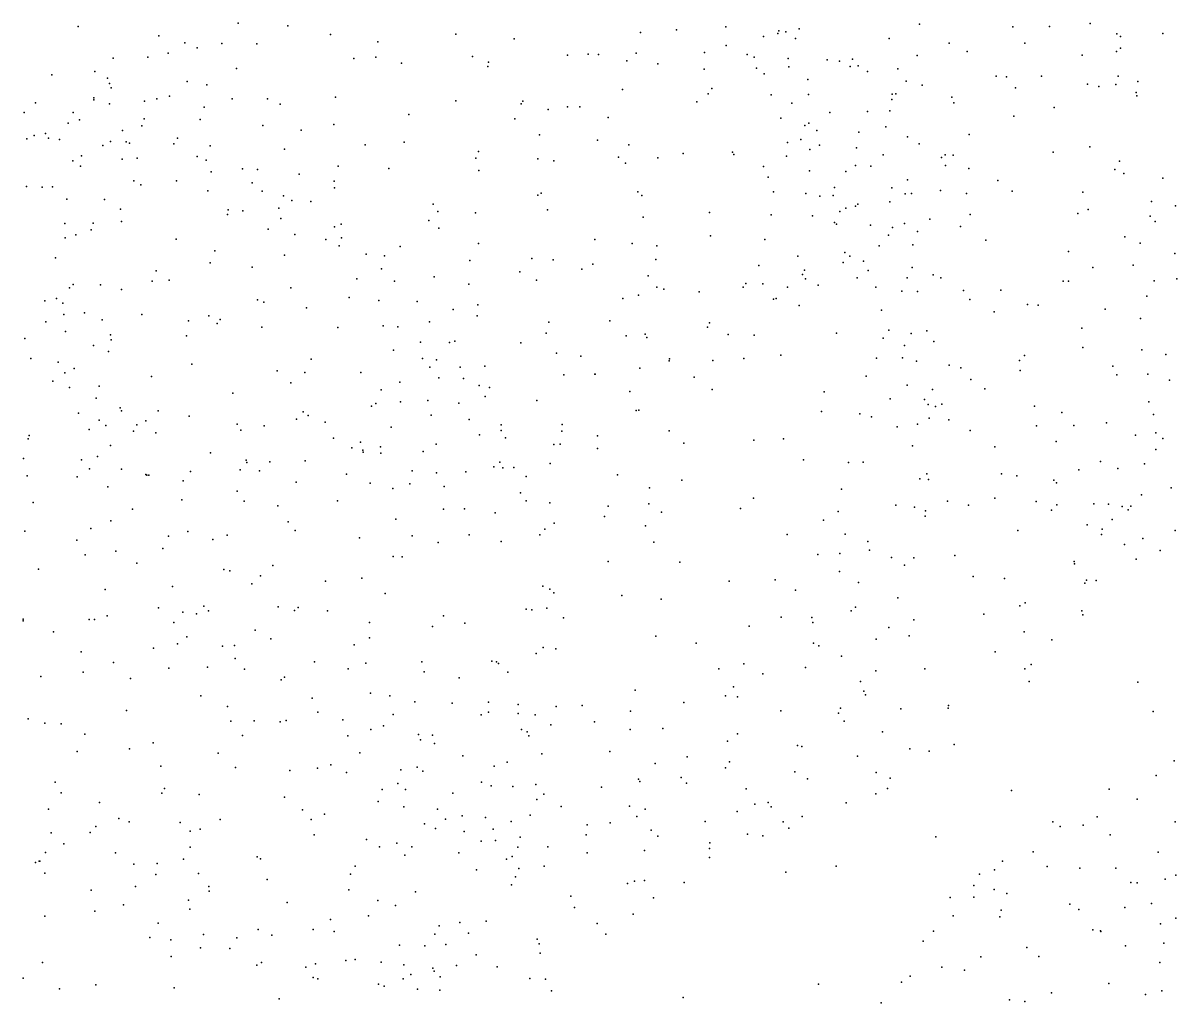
# Model space of a CAD drawing. Header units: metres. Extents: x -23.9 to 23.9, y -28.5 to 28.5.
# Drawn here: x -6.058 to -4.643, y -2.392 to -1.19 of the extents above; entities that cross this region are included whole.
import ezdxf

# ---------------------------------------------------------------- set-up
doc = ezdxf.new("R2010")
doc.units = ezdxf.units.M

msp = doc.modelspace()

# ---------------------------------------------------------------- linework, layer by layer
for p in [(-5.9908, -1.1946, -6.8917), (-5.7944, -1.1904, 6.9948), (-5.7336, -1.1937, -4.8563), (-5.301, -1.2021, -7.6071), (-5.2567, -1.1986, -6.8838), (-5.1962, -1.1949, -6.9985), (-5.1311, -1.1999, -23.1137), (-5.1225, -1.201, -6.7386), (-5.1062, -1.1975, -1.7322), (-4.9587, -1.1919, -4.116), (-4.8441, -1.1952, -1.2121), (-4.7994, -1.1946, 20.4332), (-4.7494, -1.191, -1.1467), (-5.892, -1.2059, -6.7961), (-5.8599, -1.2147, -5.8464), (-5.8145, -1.2156, 18.6891), (-5.7718, -1.2158, -7.7311), (-5.6814, -1.2042, -7.7328), (-5.623, -1.2134, -4.8646), (-5.5274, -1.204, -5.5873), (-5.456, -1.2098, -3.5326), (-5.1499, -1.2068, -7.3983), (-5.1326, -1.2033, -7.1743), (-5.1108, -1.2092, -5.5906), (-4.9961, -1.2092, -1.3799), (-4.9225, -1.2149, -5.6967), (-4.8296, -1.2152, -6.5304), (-4.7167, -1.2036, -6.1158), (-4.7123, -1.207, -2.3772), (-4.6603, -1.2032, -1.1062), (-5.8803, -1.2271, -6.4603), (-5.8447, -1.2207, -7.7065), (-5.5071, -1.2312, 8.3511), (-5.3904, -1.2299, -7.7003), (-5.3652, -1.2287, -3.5698), (-5.3525, -1.2289, -24.1897), (-5.3064, -1.2274, -4.7742), (-5.2225, -1.2266, -3.6568), (-5.1959, -1.218, -6.8222), (-5.1701, -1.229, -4.676), (-4.9617, -1.2302, -4.219), (-4.9002, -1.2254, -1.2578), (-4.7591, -1.2297, 11.5492), (-4.7169, -1.2254, -6.0237), (-4.712, -1.2211, -6.2526), (-5.9477, -1.2334, -7.6605), (-5.9055, -1.2323, -5.9267), (-5.6526, -1.2339, -3.5146), (-5.6257, -1.2322, -5.612), (-5.594, -1.2395, -7.7631), (-5.4884, -1.2437, -4.8395), (-5.4875, -1.2382, -7.7466), (-5.3177, -1.2366, -5.5344), (-5.2797, -1.2404, 18.8918), (-5.1617, -1.2321, -7.4728), (-5.1588, -1.2456, -5.5543), (-5.1199, -1.2337, 14.9161), (-5.1189, -1.244, -7.0662), (-5.0718, -1.2356, -1.9588), (-5.057, -1.2373, -1.5008), (-5.0439, -1.2436, -4.5019), (-5.0409, -1.2345, 19.3218), (-5.0341, -1.243, -5.606), (-6.023, -1.254, -4.7182), (-5.9704, -1.2497, -6.8077), (-5.9549, -1.258, -6.0583), (-5.7965, -1.246, -6.661), (-5.2229, -1.2468, 12.3957), (-5.1494, -1.2527, -6.9813), (-5.0956, -1.2594, -7.3328), (-5.0225, -1.2498, -3.9217), (-4.9854, -1.2467, -4.0227), (-4.8647, -1.2553, -6.6033), (-4.8519, -1.2565, -2.2813), (-4.809, -1.2553, 7.7679), (-4.715, -1.2555, -6.3386), (-5.9523, -1.2645, -6.3129), (-5.9504, -1.2697, -4.7626), (-5.8569, -1.262, -4.8062), (-5.8329, -1.2662, -5.7773), (-5.3229, -1.2719, -7.7), (-5.2134, -1.2706, -7.5937), (-4.9752, -1.2616, -4.1322), (-4.9553, -1.2667, -1.3297), (-4.8408, -1.27, -1.2142), (-4.7525, -1.2653, -5.8889), (-4.7389, -1.268, -1.1429), (-4.7177, -1.2656, -18.9173), (-4.6908, -1.2621, -6.1978), (-5.9717, -1.2821, -6.1275), (-5.9715, -1.2847, -6.2123), (-5.9093, -1.286, -7.7259), (-5.8944, -1.2831, -5.8537), (-5.8789, -1.2801, -6.7059), (-5.8018, -1.2834, -3.4785), (-5.7584, -1.2832, -7.7809), (-5.675, -1.2813, -5.6244), (-5.5274, -1.2858, -3.5411), (-5.4454, -1.2863, 13.2353), (-5.2319, -1.2868, -4.6973), (-5.2178, -1.2773, -5.5319), (-5.1407, -1.2785, -4.6179), (-5.0948, -1.2781, -1.6705), (-4.9925, -1.2841, -4.3207), (-4.9924, -1.2776, -6.7126), (-4.9877, -1.2771, -2.1228), (-4.9189, -1.2813, -6.661), (-4.693, -1.2755, -6.0738), (-4.6921, -1.2797, -2.3783), (-6.0569, -1.3001, -3.1544), (-6.0433, -1.2883, -3.2735), (-5.9971, -1.3001, -3.2143), (-5.9522, -1.2894, 19.2483), (-5.8361, -1.2934, -7.7631), (-5.7432, -1.2898, -3.5437), (-5.4474, -1.2893, -5.5287), (-5.4142, -1.2962, -7.7591), (-5.3905, -1.2931, -4.788), (-5.3753, -1.2931, -5.5188), (-5.1153, -1.2886, -3.7951), (-5.0685, -1.3002, -7.1196), (-5.0226, -1.2987, -1.433), (-4.995, -1.2981, -4.0735), (-4.9167, -1.2883, -5.6677), (-4.7933, -1.2938, -5.8023), (-6.0031, -1.3133, -3.1114), (-5.989, -1.3091, -3.4033), (-5.9097, -1.3079, -6.4693), (-5.8411, -1.3086, -6.6458), (-5.7641, -1.3161, 8.61), (-5.6773, -1.3149, -7.8148), (-5.5851, -1.3027, -7.8059), (-5.455, -1.3077, 12.8564), (-5.3408, -1.306, -3.6102), (-5.1289, -1.3069, -7.5233), (-5.0994, -1.3159, -1.7493), (-5.0945, -1.3131, -6.7973), (-4.8428, -1.3046, -5.7277), (-6.0448, -1.3282, -3.0552), (-6.0307, -1.3257, -6.7921), (-5.9365, -1.3223, -3.472), (-5.9126, -1.3166, -3.3424), (-5.7173, -1.3217, -4.8188), (-5.4248, -1.3276, 24.4368), (-5.0847, -1.3221, -1.8743), (-5.0333, -1.3243, -3.9694), (-4.9998, -1.3178, -17.9951), (-4.9734, -1.3299, -1.3689), (-4.8976, -1.3271, -1.2702), (-6.0539, -1.3322, -7.6531), (-6.0272, -1.3315, 10.0309), (-6.0139, -1.3333, -3.5058), (-5.9607, -1.3407, -5.9618), (-5.9512, -1.3357, 21.3327), (-5.9318, -1.336, -4.747), (-5.9279, -1.3377, -3.0733), (-5.8734, -1.3384, -5.7914), (-5.8691, -1.3317, -3.2051), (-5.8288, -1.341, -3.2984), (-5.6389, -1.3398, -4.8216), (-5.5909, -1.3363, -3.5483), (-5.3538, -1.3341, -7.7606), (-5.3153, -1.3398, -21.62), (-5.1208, -1.3367, -5.5354), (-5.1041, -1.333, -6.8728), (-5.0813, -1.34, -1.614), (-5.036, -1.3434, -2.0242), (-4.9591, -1.3386, -22.4531), (-4.7499, -1.342, -1.1612), (-5.9867, -1.3532, -6.0408), (-5.9367, -1.3572, -3.5588), (-5.9184, -1.3561, -7.7733), (-5.8447, -1.3542, -3.1103), (-5.8338, -1.3585, -7.8096), (-5.7376, -1.3452, -5.6421), (-5.5029, -1.3561, -7.8312), (-5.4995, -1.3478, 19.4335), (-5.427, -1.3568, -4.7769), (-5.3281, -1.3549, 14.3626), (-5.2797, -1.3558, -3.6709), (-5.2487, -1.3505, -7.7032), (-5.1882, -1.3489, -5.5099), (-5.1865, -1.3514, -7.6477), (-5.1219, -1.3536, -4.5469), (-5.0934, -1.3454, -6.9549), (-5.0034, -1.352, -4.21), (-4.9317, -1.3552, 13.2056), (-4.9273, -1.3518, -6.6974), (-4.9173, -1.3523, -2.2076), (-4.7948, -1.3485, -2.3078), (-5.9975, -1.3593, -6.2144), (-5.9878, -1.3659, -6.7265), (-5.8277, -1.3729, -3.5424), (-5.7892, -1.369, -3.4403), (-5.7707, -1.3698, -3.2051), (-5.6719, -1.3657, -5.5878), (-5.6096, -1.3687, -7.8528), (-5.4994, -1.3711, -4.7951), (-5.4074, -1.3593, -3.6048), (-5.3193, -1.3622, -4.7281), (-5.1501, -1.3664, -3.7945), (-5.0937, -1.3717, -3.8755), (-5.0492, -1.3726, -6.8299), (-5.0372, -1.365, -7.0589), (-5.0186, -1.3658, -6.767), (-4.9266, -1.3651, -5.6282), (-4.898, -1.3686, 10.4113), (-4.719, -1.3699, -5.8661), (-4.7135, -1.3597, -2.361), (-5.9225, -1.3838, -5.8402), (-5.8702, -1.384, 13.0791), (-5.7774, -1.3862, -4.783), (-5.7199, -1.3756, -7.8477), (-5.6766, -1.3842, -3.5412), (-5.1442, -1.3792, 23.2856), (-4.9733, -1.3827, 20.7625), (-4.8628, -1.3833, -5.6715), (-4.708, -1.3749, -6.4352), (-4.6602, -1.3806, -6.272), (-6.054, -1.3906, -2.9178), (-6.035, -1.3917, -7.7133), (-6.0223, -1.3912, -4.6531), (-5.9139, -1.3888, -2.9581), (-5.8318, -1.3963, -5.7081), (-5.7651, -1.3966, -3.0943), (-5.6764, -1.3926, -4.7931), (-5.4268, -1.4013, -5.4942), (-5.4229, -1.399, -7.8262), (-5.3043, -1.3974, -5.486), (-5.1378, -1.3972, -7.62), (-5.0982, -1.3994, -4.4655), (-5.0631, -1.3922, -3.9801), (-4.9926, -1.3926, -1.4181), (-4.9762, -1.3996, -5.5872), (-4.9684, -1.3993, -2.114), (-4.9331, -1.3958, 24.0299), (-4.901, -1.3995, -1.2931), (-4.845, -1.3964, -1.2426), (-4.7584, -1.3978, -6.5288), (-6.0048, -1.4065, -6.1113), (-5.9587, -1.4067, -6.416), (-5.739, -1.4022, -3.4793), (-5.7285, -1.4079, -3.401), (-5.7055, -1.4094, -3.2446), (-5.5554, -1.4123, -3.5832), (-5.2992, -1.4017, 8.7024), (-5.081, -1.4026, -1.7409), (-5.0647, -1.402, -1.9026), (-5.0374, -1.4148, -4.1681), (-5.0345, -1.4126, -7.4474), (-4.9951, -1.4096, -7.2141), (-4.6742, -1.4094, -6.3521), (-4.6445, -1.4145, -6.1677), (-5.9387, -1.4187, -6.4881), (-5.8078, -1.4252, -22.2072), (-5.8068, -1.4193, -2.9832), (-5.7889, -1.4207, 24.4864), (-5.7445, -1.4173, -5.6298), (-5.5494, -1.4216, 12.533), (-5.5032, -1.4229, 15.3584), (-5.4149, -1.4193, -3.6406), (-5.2976, -1.4283, -7.7781), (-5.2164, -1.4227, -7.7166), (-5.1407, -1.4257, -5.5098), (-5.0899, -1.4269, -4.3986), (-5.0566, -1.4216, -4.3044), (-5.0492, -1.4174, -4.0986), (-4.8965, -1.4252, -6.6914), (-4.7643, -1.4241, -2.3038), (-4.7519, -1.4192, -5.8066), (-4.6757, -1.4271, -2.3519), (-6.0073, -1.4361, -2.8622), (-5.9748, -1.4438, -6.6825), (-5.9725, -1.4356, -7.7774), (-5.9378, -1.4337, -2.8802), (-5.7578, -1.4431, -7.8673), (-5.7423, -1.4302, 7.3691), (-5.6765, -1.4401, -7.8759), (-5.6681, -1.437, -3.312), (-5.5606, -1.4324, -5.525), (-5.5485, -1.442, -7.8719), (-5.0628, -1.4348, -5.5364), (-5.0605, -1.4369, -1.8343), (-5.0187, -1.4384, -1.9937), (-4.9917, -1.4412, -7.1478), (-4.9772, -1.4362, -6.7494), (-4.946, -1.431, -1.3738), (-4.9084, -1.4398, -2.1743), (-4.6696, -1.4337, -5.9838), (-6.0068, -1.4536, -4.6098), (-5.9936, -1.4499, -6.3317), (-5.8705, -1.4553, -4.6979), (-5.725, -1.4498, -3.0328), (-5.6869, -1.4558, -4.7475), (-5.6678, -1.4537, -3.5637), (-5.3571, -1.4559, -7.8225), (-5.2152, -1.4513, -4.5692), (-5.1485, -1.4557, -4.4864), (-4.9967, -1.4503, -1.4658), (-4.9611, -1.446, 9.8517), (-4.8773, -1.4568, -5.6479), (-4.7066, -1.4525, -5.873), (-5.823, -1.4698, -5.6885), (-5.6707, -1.4636, -3.4762), (-5.5958, -1.4642, -4.7443), (-5.4999, -1.4605, -3.6339), (-5.3112, -1.4605, 4.9873), (-5.2809, -1.4637, -4.6226), (-5.0505, -1.4716, 5.2457), (-5.0083, -1.4636, -7.0327), (-4.9669, -1.4625, -2.0791), (-4.7759, -1.4705, -6.5691), (-4.6881, -1.4603, -6.4084), (-6.0186, -1.4784, -6.1615), (-5.8287, -1.4845, -2.8733), (-5.7378, -1.4752, -2.9596), (-5.6375, -1.4736, -5.5486), (-5.6149, -1.4759, -3.2585), (-5.5102, -1.4815, -4.7196), (-5.4341, -1.4791, 7.6092), (-5.4083, -1.4808, 3.6748), (-5.3595, -1.4862, -3.7127), (-5.2823, -1.4803, 4.1154), (-5.108, -1.4763, -4.0143), (-5.0524, -1.4842, -1.7413), (-5.0441, -1.4764, -6.927), (-5.0272, -1.4822, -1.5737), (-4.6453, -1.4729, -6.0982), (-5.895, -1.4943, -2.8203), (-5.7775, -1.4898, -4.7105), (-5.6189, -1.4916, -3.4213), (-5.449, -1.4956, -7.8716), (-5.373, -1.4922, 18.4105), (-5.2917, -1.5002, -7.8033), (-5.1557, -1.4875, -3.9238), (-5.1022, -1.4989, -4.1257), (-5.0998, -1.4935, -4.256), (-5.0217, -1.4938, -7.4967), (-4.9678, -1.49, -7.2562), (-4.9418, -1.4991, -1.4084), (-4.7459, -1.4903, -1.2116), (-4.6965, -1.4874, -2.3188), (-5.9968, -1.5109, -5.9881), (-5.9634, -1.5112, -7.8147), (-5.8999, -1.5069, -7.8457), (-5.8791, -1.5056, -5.7527), (-5.649, -1.504, -3.0368), (-5.6029, -1.5068, -3.1299), (-5.5542, -1.5017, 10.1372), (-5.5117, -1.5106, -5.4988), (-5.4285, -1.5056, -4.6758), (-5.281, -1.5143, -3.8006), (-5.175, -1.5143, -7.727), (-5.1717, -1.5096, -5.4893), (-5.1507, -1.51, -4.4011), (-5.1208, -1.5141, -7.6667), (-5.0985, -1.504, 18.6543), (-5.0831, -1.5118, -5.5201), (-5.0353, -1.503, -1.8475), (-5.0121, -1.5143, -6.8483), (-4.9737, -1.5027, -7.346), (-4.9327, -1.503, 22.9633), (-4.7824, -1.5069, -5.7445), (-4.7759, -1.5068, 11.9668), (-4.6707, -1.5065, -5.9567), (-4.6429, -1.504, -6.2433), (-6.0173, -1.5283, -6.2182), (-6.0014, -1.5151, -4.5537), (-5.9378, -1.517, -6.6267), (-5.7299, -1.5152, -7.8961), (-5.6582, -1.5268, -4.7008), (-5.3225, -1.5281, -4.5976), (-5.3034, -1.5242, 15.0329), (-5.2722, -1.5168, -5.4762), (-5.2292, -1.5199, -3.8579), (-5.1344, -1.5281, -4.0575), (-4.9805, -1.519, -2.0066), (-4.9611, -1.5197, -6.7503), (-4.9046, -1.5183, -2.1323), (-4.8589, -1.5181, 8.0091), (-4.6798, -1.5251, -1.1919), (-6.0318, -1.531, -6.6891), (-6.0096, -1.5338, 19.9815), (-5.7708, -1.5298, -2.8546), (-5.763, -1.5325, 23.2775), (-5.7107, -1.5398, -2.9047), (-5.6221, -1.5305, -3.513), (-5.5751, -1.5319, -3.6313), (-5.5306, -1.5417, 21.426), (-5.5007, -1.5359, -3.6671), (-5.1379, -1.529, -4.3323), (-5.1063, -1.5367, 10.8615), (-5.0052, -1.5425, -6.9761), (-4.897, -1.5295, -6.7049), (-4.8264, -1.5357, -5.6895), (-4.8133, -1.5364, -2.2161), (-4.7308, -1.5412, 5.3355), (-6.0306, -1.5569, -7.7773), (-6.0084, -1.5479, -6.0525), (-5.983, -1.5459, -6.3779), (-5.9614, -1.5543, -5.8938), (-5.9129, -1.5477, -5.803), (-5.8554, -1.5554, -7.8711), (-5.8305, -1.5493, 23.8921), (-5.8167, -1.5538, -2.8029), (-5.5597, -1.5566, -3.3907), (-5.5015, -1.5493, -7.8978), (-5.4136, -1.557, -3.7579), (-5.3384, -1.5556, -7.8457), (-4.8673, -1.5446, -1.3442), (-4.6876, -1.5525, -2.2871), (-6.0065, -1.5686, 0.4249), (-5.8202, -1.5587, -5.6833), (-5.7657, -1.5632, -4.6486), (-5.6722, -1.5639, -5.5701), (-5.6165, -1.5618, -2.992), (-5.5987, -1.5629, -4.6635), (-5.4167, -1.5706, 12.21), (-5.2186, -1.5634, -4.415), (-5.2162, -1.5581, -3.9491), (-5.0605, -1.5705, -7.5954), (-4.9965, -1.5669, -7.4696), (-4.969, -1.5711, -7.3931), (-4.9499, -1.568, -7.2432), (-4.7594, -1.5644, -5.7831), (-6.0561, -1.5774, 21.6275), (-5.9511, -1.5726, -6.488), (-5.9504, -1.5789, -4.5202), (-5.8579, -1.574, -4.5878), (-5.5708, -1.5816, -3.0632), (-5.5351, -1.5821, -3.2015), (-5.5287, -1.5803, -4.6328), (-5.4478, -1.5824, -5.4896), (-5.3186, -1.5738, 19.6491), (-5.2951, -1.572, -3.8625), (-5.2934, -1.576, -4.503), (-5.1936, -1.5724, -4.0191), (-5.1615, -1.5732, -4.192), (-5.0032, -1.5769, -1.7351), (-4.9412, -1.5809, -1.5025), (-5.9719, -1.5859, -7.8225), (-5.9538, -1.5932, -6.5843), (-5.6041, -1.5914, -7.9143), (-5.4041, -1.5952, -4.5568), (-5.374, -1.5987, -3.8385), (-5.1289, -1.5977, -7.6954), (-4.9772, -1.5859, -7.0403), (-4.8297, -1.598, -2.1413), (-4.7582, -1.5883, -1.2828), (-4.6861, -1.591, -6.4002), (-4.6565, -1.5967, -6.3067), (-6.0488, -1.6019, -4.2868), (-6.0155, -1.6063, -2.7022), (-5.8512, -1.6086, -5.7273), (-5.7049, -1.6026, -4.6075), (-5.5683, -1.6018, -3.5956), (-5.5594, -1.6124, -3.7454), (-5.5513, -1.6032, -3.4718), (-5.5222, -1.6123, -3.6845), (-5.4918, -1.6113, 17.6059), (-5.3017, -1.6134, -4.438), (-5.2658, -1.6047, -3.9746), (-5.2653, -1.6023, -5.4855), (-5.2121, -1.6043, -4.1217), (-5.174, -1.6017, -5.4961), (-5.0113, -1.6014, -6.7749), (-4.9796, -1.6011, -5.5784), (-4.9623, -1.6049, -1.9065), (-4.9224, -1.61, -1.9928), (-4.9081, -1.6132, -5.6302), (-4.8359, -1.604, -6.6406), (-4.7216, -1.6111, -2.2285), (-6.007, -1.6193, -6.2183), (-5.9958, -1.6141, -3.9262), (-5.9007, -1.6237, -4.4928), (-5.7468, -1.6169, 3.6987), (-5.7127, -1.6187, -5.6063), (-5.6439, -1.6187, -2.8926), (-5.5483, -1.6255, -5.5222), (-5.5182, -1.6262, -3.1155), (-5.3951, -1.6218, -7.8738), (-5.3568, -1.6211, -4.4921), (-5.3567, -1.6208, -5.4836), (-5.2353, -1.6248, -4.2215), (-5.024, -1.6234, -7.5538), (-4.8959, -1.6276, -6.6897), (-4.8353, -1.6163, -1.3839), (-4.7165, -1.6219, -6.473), (-4.6787, -1.6209, -5.9611), (-6.0221, -1.6295, -4.2249), (-6.0014, -1.6374, -6.0809), (-5.965, -1.6355, -4.381), (-5.7299, -1.6317, 9.2642), (-5.6193, -1.6402, -5.5493), (-5.5964, -1.6306, -4.5749), (-5.4989, -1.6347, -3.3482), (-5.4863, -1.6373, -3.2736), (-5.2129, -1.6399, -7.7745), (-4.974, -1.6346, -7.4281), (-4.9427, -1.6397, 13.757), (-4.8786, -1.639, -1.4566), (-4.6522, -1.6283, -6.2372), (-5.9688, -1.6504, -4.0264), (-5.801, -1.6441, -4.5219), (-5.5954, -1.6548, -3.7901), (-5.5617, -1.6534, -2.966), (-5.4917, -1.6483, -3.8399), (-5.4282, -1.6532, -4.486), (-5.3139, -1.6423, -7.8443), (-5.0757, -1.6426, 14.178), (-4.9948, -1.6511, -7.4929), (-4.9525, -1.652, -1.7466), (-4.6775, -1.6549, -1.2852), (-5.9903, -1.6686, -6.3161), (-5.9392, -1.6622, -6.4837), (-5.9377, -1.6661, -5.8653), (-5.8925, -1.6658, -5.7983), (-5.7148, -1.6671, -2.7848), (-5.6309, -1.6603, -7.925), (-5.6258, -1.6571, 6.6348), (-5.5237, -1.6564, -4.5226), (-5.3061, -1.6654, -4.092), (-5.3032, -1.6651, -4.2702), (-5.079, -1.6669, -7.642), (-5.032, -1.6695, 11.2413), (-4.9482, -1.6581, -7.3185), (-4.9392, -1.6604, -7.2221), (-4.9314, -1.6578, -1.63), (-4.8176, -1.6602, -5.7198), (-4.784, -1.6678, -2.1172), (-5.9651, -1.6774, -6.3829), (-5.9567, -1.6841, -5.9308), (-5.9188, -1.6829, -4.308), (-5.9078, -1.6782, -3.8938), (-5.8547, -1.6724, -3.9394), (-5.7959, -1.6822, -7.9049), (-5.7625, -1.6843, 15.1539), (-5.7231, -1.6762, -4.4976), (-5.7085, -1.6716, -7.9179), (-5.6879, -1.6799, 12.8427), (-5.5578, -1.6712, -3.603), (-5.511, -1.6766, -3.0484), (-5.472, -1.6831, -3.9192), (-5.3971, -1.6827, -3.9928), (-5.0175, -1.6734, -6.8381), (-4.9613, -1.6823, -7.0592), (-4.9468, -1.6748, -6.7184), (-4.9227, -1.6771, -1.8331), (-4.8153, -1.6842, 3.7677), (-4.7692, -1.684, -1.3889), (-4.7292, -1.6805, -5.8527), (-4.6716, -1.6703, -6.3328), (-6.0509, -1.6963, 14.7726), (-5.9774, -1.6886, -3.892), (-5.9231, -1.6907, -4.1427), (-5.8955, -1.6928, -4.0778), (-5.7911, -1.6898, -5.6781), (-5.6068, -1.6861, -3.859), (-5.4984, -1.6952, -4.434), (-5.4718, -1.69, -3.3852), (-5.3974, -1.691, -4.3567), (-5.3539, -1.6965, -4.2181), (-5.2658, -1.6903, -7.8141), (-4.9862, -1.6857, -6.9894), (-4.8966, -1.6902, -5.6536), (-4.6938, -1.6958, -1.3397), (-4.6689, -1.6928, -6.0493), (-6.0521, -1.7003, -2.6427), (-5.9513, -1.7083, 0.7489), (-5.6777, -1.6993, 18.2761), (-5.6549, -1.7111, -2.8072), (-5.6444, -1.7043, 4.3244), (-5.6201, -1.7102, -3.925), (-5.5515, -1.7066, -5.5407), (-5.4667, -1.6992, -3.1748), (-5.4071, -1.7072, -4.2867), (-5.3997, -1.7067, -4.1036), (-5.3537, -1.7121, -5.5026), (-5.2479, -1.7055, -5.5065), (-5.162, -1.7017, 17.9149), (-5.1256, -1.7002, -5.5309), (-4.9674, -1.7087, -7.4112), (-4.8661, -1.7102, -1.5718), (-4.7909, -1.7036, -5.7781), (-4.66, -1.7, -6.1483), (-6.0577, -1.7244, -3.9174), (-5.9868, -1.726, -6.1826), (-5.9669, -1.722, -5.9973), (-5.8286, -1.7175, -4.2873), (-5.7847, -1.7263, -4.0305), (-5.6414, -1.7143, -4.4215), (-5.6413, -1.7164, -3.731), (-5.6195, -1.7178, -5.5708), (-5.5677, -1.7159, -4.3988), (-5.1012, -1.7262, 8.134), (-4.6688, -1.7135, -6.2175), (-5.9771, -1.7371, -2.6387), (-5.9376, -1.7376, -6.5513), (-5.8531, -1.7405, -5.7824), (-5.7919, -1.7381, -4.1529), (-5.7839, -1.7293, -2.7065), (-5.7684, -1.7395, -4.2457), (-5.7558, -1.7285, -4.3438), (-5.7123, -1.7273, -4.0075), (-5.5812, -1.7393, -3.6666), (-5.5151, -1.7406, -4.2544), (-5.4809, -1.7344, -3.4816), (-5.4737, -1.7289, -4.0704), (-5.47, -1.7358, -7.8991), (-5.4563, -1.7353, -4.1925), (-5.4116, -1.7305, 4.6009), (-5.0456, -1.7291, -6.7982), (-5.0278, -1.729, -5.5789), (-4.7633, -1.7384, -1.4652), (-4.7365, -1.728, -6.454), (-4.7153, -1.7368, -2.0924), (-4.6827, -1.7309, -6.2844), (-6.0532, -1.7456, 16.6847), (-5.9921, -1.747, -6.6511), (-5.908, -1.744, -7.8583), (-5.9064, -1.7446, -2.6517), (-5.9043, -1.7446, -5.8581), (-5.8621, -1.7516, -3.8819), (-5.7235, -1.7534, -5.6549), (-5.6615, -1.7437, -4.3154), (-5.6326, -1.7547, -4.247), (-5.5511, -1.7419, -4.0944), (-5.4411, -1.7464, -3.2954), (-5.329, -1.7443, -21.2237), (-5.2502, -1.7509, 23.4845), (-4.9582, -1.7492, 8.7837), (-4.9497, -1.7432, -7.1824), (-4.9478, -1.75, 6.8242), (-4.8582, -1.743, -1.705), (-4.8393, -1.7458, -1.6339), (-4.7941, -1.7509, -1.9552), (-4.7907, -1.7543, -1.5487), (-5.9544, -1.7593, -6.331), (-5.7958, -1.7644, -5.7189), (-5.6049, -1.7611, -2.8342), (-5.5841, -1.7553, -4.1796), (-5.542, -1.7585, 3.3479), (-5.448, -1.7666, -3.4148), (-5.2899, -1.7605, -5.5209), (-5.0545, -1.7621, 20.564), (-4.6862, -1.7689, -6.1314), (-4.6501, -1.7602, 20.587), (-6.046, -1.7784, -6.6932), (-5.8637, -1.7749, -3.9848), (-5.7872, -1.7768, -3.9566), (-5.7458, -1.7824, -7.9018), (-5.6726, -1.7763, -3.7905), (-5.4411, -1.7762, -3.1593), (-5.4123, -1.7789, -7.8738), (-5.3407, -1.7829, 10.1056), (-5.2907, -1.7799, 9.6662), (-5.1624, -1.7729, -5.5437), (-4.9876, -1.7817, -7.4446), (-4.9244, -1.7767, -5.6715), (-4.8985, -1.7817, 13.399), (-4.8661, -1.7731, -5.7159), (-4.8157, -1.7769, -1.7672), (-4.7904, -1.7811, -6.5064), (-4.7448, -1.7801, -5.9084), (-4.7269, -1.7805, -6.378), (-4.71, -1.7832, -1.4877), (-4.6993, -1.7827, -6.062), (-5.9242, -1.7863, -5.9464), (-5.5427, -1.7867, -5.5675), (-5.5169, -1.7859, -2.9428), (-5.4792, -1.7909, -3.5337), (-5.3453, -1.7955, -7.848), (-5.2754, -1.79, -7.8063), (-5.1781, -1.7856, -7.739), (-5.0586, -1.7893, -7.5904), (-4.9647, -1.784, -7.3696), (-4.9518, -1.795, -7.246), (-4.9513, -1.7887, -6.6739), (-4.7968, -1.7878, -5.8189), (-4.7026, -1.7873, -2.011), (-5.9752, -1.8101, -3.9337), (-5.9509, -1.8009, -6.2631), (-5.733, -1.8019, -2.7123), (-5.6011, -1.7987, -3.7294), (-5.4182, -1.8111, -3.2516), (-5.407, -1.8037, -5.5411), (-5.295, -1.8071, 6.1237), (-5.0765, -1.7998, -6.7578), (-4.7531, -1.8056, -1.6302), (-4.7345, -1.8112, 22.8616), (-4.7223, -1.799, -5.9825), (-6.0561, -1.8135, -3.944), (-5.9923, -1.8245, -6.6624), (-5.8799, -1.8196, -2.6344), (-5.8561, -1.8139, -3.9254), (-5.8255, -1.8237, 14.4239), (-5.8081, -1.8183, -2.6604), (-5.7247, -1.8126, -3.8383), (-5.6457, -1.8215, -2.7654), (-5.5809, -1.819, -7.9047), (-5.5112, -1.8178, -7.8968), (-5.4244, -1.8181, -3.3694), (-5.1212, -1.8176, -7.6739), (-5.0498, -1.8172, -5.606), (-4.8381, -1.8127, 6.4937), (-4.7355, -1.8174, -1.8734), (-4.6848, -1.8224, -1.9429), (-4.6452, -1.8128, -1.4954), (-5.9448, -1.8381, -6.1478), (-5.887, -1.8346, -6.4212), (-5.5492, -1.8273, -2.8727), (-5.4719, -1.8263, -2.9972), (-5.2846, -1.827, -5.5452), (-5.0222, -1.8263, -6.9351), (-5.0201, -1.8366, -7.5108), (-4.7071, -1.8299, -6.1881), (-4.6636, -1.8371, -1.5768), (-5.9823, -1.8426, -2.6045), (-5.9189, -1.8526, -6.3037), (-5.6045, -1.8444, -5.6215), (-5.5933, -1.8448, -2.8091), (-5.3406, -1.8507, 7.6162), (-5.2529, -1.8513, -7.7751), (-5.0835, -1.842, -6.8392), (-5.0564, -1.841, -22.1615), (-4.9929, -1.8459, -7.0365), (-4.9657, -1.846, -7.1846), (-4.9155, -1.8432, -5.7128), (-4.769, -1.8508, -6.3933), (-4.7684, -1.8537, -5.9435), (-4.693, -1.848, -1.7125), (-6.0393, -1.86, -7.7526), (-5.8122, -1.8605, -7.8705), (-5.8046, -1.8621, -5.803), (-5.7673, -1.8682, 16.4501), (-5.7521, -1.8556, -5.7368), (-5.0569, -1.8631, -6.7099), (-4.977, -1.8553, -7.1145), (-5.875, -1.8815, -5.9603), (-5.7776, -1.8779, -23.9656), (-5.6876, -1.8746, -5.6959), (-5.6429, -1.871, -23.4151), (-5.4209, -1.8811, -3.4197), (-5.1922, -1.8749, -7.7221), (-5.1356, -1.8733, -6.768), (-5.0335, -1.8763, 10.8286), (-4.8929, -1.869, -6.5693), (-4.8543, -1.8714, -5.8084), (-4.7558, -1.8772, -6.3135), (-4.7538, -1.8735, -6.0133), (-4.7421, -1.8741, -6.0965), (-5.9578, -1.885, -3.9434), (-5.6144, -1.89, -3.7646), (-5.412, -1.8847, -3.3455), (-5.4071, -1.8893, -3.2396), (-5.324, -1.8922, -7.8082), (-5.2757, -1.8967, -5.5928), (-5.1108, -1.886, -7.6224), (-4.9851, -1.8951, -7.2961), (-5.8923, -1.9074, -6.1079), (-5.8366, -1.9053, -6.527), (-5.7454, -1.9062, -7.8687), (-5.7255, -1.9106, 7.0375), (-5.7211, -1.907, -2.6989), (-5.4411, -1.9093, 20.4751), (-5.4344, -1.9101, -3.0746), (-5.4157, -1.9079, -3.145), (-5.0374, -1.9065, -7.4844), (-4.8356, -1.9052, -5.8729), (-4.8289, -1.9012, -6.4495), (-6.0584, -1.9213, -6.7496), (-6.0581, -1.9235, -2.5867), (-5.9775, -1.922, -6.6913), (-5.9708, -1.922, -2.5967), (-5.9552, -1.9175, -7.7879), (-5.8625, -1.9129, -2.6277), (-5.8455, -1.9148, -6.3853), (-5.8308, -1.9113, -5.9062), (-5.6849, -1.9111, -3.8224), (-5.5426, -1.9172, -7.8675), (-5.3955, -1.9197, -5.611), (-5.1285, -1.9188, -6.8258), (-5.0907, -1.9195, -5.6589), (-5.0427, -1.9112, -6.9689), (-4.9656, -1.9224, -5.742), (-4.8799, -1.9151, -6.5102), (-4.7597, -1.911, -6.1774), (-4.7583, -1.916, 17.477), (-6.021, -1.9371, -7.7322), (-5.8733, -1.9254, -6.2668), (-5.7737, -1.9349, -5.8377), (-5.6334, -1.9256, -7.875), (-5.5561, -1.9302, -2.8412), (-5.5164, -1.9263, -5.6428), (-5.1676, -1.9298, -7.6732), (-5.0894, -1.9255, -6.69), (-4.9963, -1.9316, -7.1799), (-4.8303, -1.937, -5.9378), (-5.8688, -1.9517, -6.1723), (-5.8575, -1.9429, -6.0391), (-5.7544, -1.9455, -3.8759), (-5.6524, -1.953, -2.7401), (-5.6335, -1.9442, -5.7073), (-5.282, -1.9421, -7.7581), (-5.2327, -1.9509, -5.6369), (-5.0887, -1.951, 11.8176), (-5.012, -1.9459, 20.0191), (-4.9712, -1.942, -6.5746), (-4.7964, -1.9469, -6.2578), (-5.9871, -1.9615, -3.9554), (-5.8983, -1.9571, -7.8003), (-5.8137, -1.9544, 17.1679), (-5.7992, -1.9535, -6.5882), (-5.4289, -1.9636, -3.4732), (-5.4205, -1.9561, -7.8227), (-5.4048, -1.9576, -3.3546), (-5.082, -1.9542, -6.9192), (-5.0544, -1.9667, -6.6204), (-4.8657, -1.9614, -6.4326), (-5.9474, -1.9747, 6.5921), (-5.8796, -1.9816, 23.1756), (-5.8323, -1.9802, -6.2828), (-5.7984, -1.9697, -5.9301), (-5.7008, -1.9736, -5.8035), (-5.6379, -1.9754, -3.7989), (-5.5694, -1.9739, -5.7011), (-5.4832, -1.973, -2.9368), (-5.4777, -1.9737, -3.6005), (-5.475, -1.9757, 20.0394), (-5.174, -1.9762, 14.2007), (-5.0985, -1.9805, 3.2478), (-4.8219, -1.9769, -6.0422), (-6.0366, -1.9916, -2.5844), (-5.9846, -1.9862, 18.3819), (-5.9268, -1.9941, 17.7698), (-5.7869, -1.9827, -6.4021), (-5.7377, -1.9927, -6.5036), (-5.6597, -1.9825, 19.711), (-5.5663, -1.9861, 16.7028), (-5.5233, -1.9932, -3.6649), (-5.4636, -1.9864, -5.6699), (-5.205, -1.9823, -6.7639), (-5.151, -1.9885, -6.8496), (-5.0124, -1.9846, -7.2486), (-4.9522, -1.9821, -6.5144), (-4.8296, -1.9821, -6.3102), (-5.7416, -1.9959, -6.5798), (-5.3075, -2.0086, -5.6751), (-5.1868, -2.0043, -6.6864), (-5.0312, -1.998, -7.132), (-5.027, -2.0096, 23.9088), (-4.8243, -1.9978, -6.1668), (-4.6909, -1.9986, 5.142), (-5.8405, -2.0153, -2.632), (-5.7039, -2.0181, -6.6396), (-5.6323, -2.0121, -6.6106), (-5.6084, -2.0153, -5.7757), (-5.578, -2.0228, -7.8214), (-5.4875, -2.0231, -7.808), (-5.2477, -2.0236, -7.6829), (-5.1968, -2.0155, -5.6984), (-5.1821, -2.0166, -7.6243), (-5.025, -2.0142, -5.7878), (-5.9317, -2.0332, -3.9437), (-5.8078, -2.0284, -7.7937), (-5.6969, -2.0354, -5.8966), (-5.5321, -2.0243, -6.6123), (-5.4876, -2.0356, 21.6033), (-5.451, -2.0262, -3.5258), (-5.451, -2.0372, 0.6389), (-5.4046, -2.0284, -3.2207), (-5.3727, -2.0271, -5.6972), (-5.3131, -2.0341, 11.1021), (-5.1289, -2.034, -6.5783), (-5.058, -2.0366, -6.532), (-5.0558, -2.0304, -7.3445), (-4.9816, -2.0315, -5.8543), (-4.9234, -2.0305, -5.9444), (-4.9232, -2.0271, -6.3931), (-4.6719, -2.0347, 8.9355), (-6.0523, -2.0438, -7.6277), (-6.0316, -2.049, -3.9544), (-6.0116, -2.0498, 3.9099), (-5.8036, -2.0464, -3.897), (-5.775, -2.046, -6.125), (-5.743, -2.0471, -6.0013), (-5.7357, -2.0456, -6.3455), (-5.6661, -2.0449, -7.8089), (-5.6163, -2.0523, -2.7771), (-5.6044, -2.0384, -3.7589), (-5.4965, -2.0386, -5.7409), (-5.43, -2.0387, 12.2004), (-5.411, -2.0511, -3.3572), (-5.3573, -2.0471, -7.7383), (-5.051, -2.0465, -7.2331), (-5.9825, -2.0626, -6.7831), (-5.7893, -2.0639, -6.6852), (-5.6598, -2.0644, -3.8023), (-5.6319, -2.0568, -6.4963), (-5.5734, -2.063, -5.8206), (-5.556, -2.0636, -2.8488), (-5.4471, -2.0565, -6.5806), (-5.4402, -2.0597, -6.6788), (-5.4381, -2.0644, 8.9125), (-5.3137, -2.0566, -6.6024), (-5.2734, -2.0554, -6.7849), (-5.1818, -2.062, -6.8831), (-5.0039, -2.0596, 22.7533), (-5.9279, -2.0803, -7.7054), (-5.8989, -2.073, -6.7387), (-5.5708, -2.0693, -6.6607), (-5.5535, -2.0737, -3.6913), (-5.1943, -2.0712, -7.582), (-5.1085, -2.0763, -7.0423), (-5.103, -2.0775, 18.5951), (-4.9705, -2.0804, -6.3462), (-4.916, -2.075, -6.1573), (-5.9919, -2.0835, -7.6484), (-5.8192, -2.0859, -2.6481), (-5.6452, -2.0854, -5.9276), (-5.5191, -2.0889, -6.5218), (-5.4219, -2.0864, -3.1273), (-5.3386, -2.0836, -6.7344), (-5.2439, -2.0904, -6.8494), (-5.0348, -2.0892, 4.8737), (-4.9467, -2.0833, -6.0669), (-5.8894, -2.1018, -2.6249), (-5.7978, -2.1033, 10.4848), (-5.731, -2.107, -3.8458), (-5.6974, -2.1042, -6.1536), (-5.6808, -2.0999, -6.2868), (-5.5948, -2.1062, -3.7393), (-5.5749, -2.1028, -5.891), (-5.5679, -2.1078, -6.4344), (-5.4803, -2.1018, -3.5804), (-5.4645, -2.0966, -7.7491), (-5.2828, -2.0982, -5.7942), (-5.1967, -2.1039, -5.8203), (-5.1919, -2.0962, -0.158), (-5.1115, -2.1085, -7.1104), (-4.6461, -2.0951, -1.3934), (-6.0189, -2.1211, -7.5838), (-5.6616, -2.1094, -6.0169), (-5.5987, -2.1231, -5.9645), (-5.4962, -2.1212, -5.8587), (-5.3035, -2.1175, -7.6448), (-5.3017, -2.1204, -6.8216), (-5.251, -2.1157, -7.5942), (-5.2445, -2.1227, -6.4931), (-5.096, -2.1174, -5.9118), (-5.0119, -2.1095, -5.9848), (-4.9946, -2.1162, 23.1722), (-4.6684, -2.1133, -1.5845), (-6.0115, -2.1345, -6.8852), (-5.888, -2.1348, -7.6793), (-5.885, -2.1292, -3.9161), (-5.8425, -2.1365, -6.7616), (-5.618, -2.1301, -2.7868), (-5.5891, -2.1303, -7.7479), (-5.5313, -2.1349, -2.9004), (-5.484, -2.1259, -2.9649), (-5.4576, -2.1264, -3.5104), (-5.4292, -2.1242, -3.4317), (-5.4197, -2.1362, -3.3392), (-5.349, -2.1275, -6.4994), (-5.1715, -2.1293, -6.4652), (-5.0124, -2.1356, -6.2124), (-4.998, -2.1289, -6.1346), (-4.8459, -2.1317, 7.097), (-4.726, -2.1299, -1.3531), (-5.9648, -2.1464, 23.7826), (-5.7376, -2.1397, -7.7298), (-5.6226, -2.1449, -6.1125), (-5.4281, -2.1426, -5.8803), (-5.3984, -2.151, -6.4368), (-5.3146, -2.1506, 19.4732), (-5.1607, -2.1481, -5.9284), (-5.1443, -2.1461, -7.3652), (-5.1407, -2.1514, -7.1573), (-5.0488, -2.1466, 10.2456), (-4.6918, -2.142, -1.2452), (-6.0273, -2.1543, 17.3838), (-5.7156, -2.1551, -6.7442), (-5.6885, -2.1607, -22.3159), (-5.5911, -2.1517, -6.2552), (-5.5498, -2.1542, -6.3308), (-5.5198, -2.1627, -3.6126), (-5.4913, -2.1647, 10.3124), (-5.4365, -2.1618, -3.1384), (-5.3053, -2.1633, -7.589), (-5.2952, -2.1546, -5.8911), (-5.1823, -2.1573, -7.0281), (-5.1028, -2.1635, -6.2694), (-4.7409, -2.164, -1.6363), (-5.969, -2.1758, -3.9223), (-5.9408, -2.1658, -7.6045), (-5.9283, -2.1698, -6.8538), (-5.8658, -2.1707, -2.651), (-5.8412, -2.1791, -7.6476), (-5.8168, -2.1669, 13.3256), (-5.7048, -2.167, -2.7366), (-5.5661, -2.1722, -3.6733), (-5.5526, -2.1783, -7.6948), (-5.5401, -2.1667, -6.0495), (-5.4816, -2.1789, -6.7796), (-5.4597, -2.1695, -5.9663), (-5.3665, -2.1737, -5.9475), (-5.338, -2.171, -6.4001), (-5.2218, -2.1697, -6.3725), (-5.126, -2.1701, -6.0477), (-5.1192, -2.1776, -6.1971), (-4.795, -2.1698, -1.4073), (-4.7863, -2.1755, -1.3261), (-4.7581, -2.1741, -1.2605), (-4.6452, -2.1701, -7.7381), (-6.0239, -2.1835, -6.9902), (-5.9761, -2.1831, -7.5455), (-5.8533, -2.1813, 3.4392), (-5.7014, -2.186, -3.7991), (-5.6371, -2.1916, -7.6926), (-5.5173, -2.1818, -6.2209), (-5.4963, -2.1935, -3.5494), (-5.4788, -2.1928, -6.0911), (-5.4487, -2.1887, -6.305), (-5.3675, -2.186, -6.8576), (-5.288, -2.1802, -5.9664), (-5.2796, -2.1875, -7.5267), (-5.1697, -2.185, -7.2732), (-5.1507, -2.1873, -6.1209), (-4.9387, -2.1882, 19.2985), (-4.7248, -2.186, -1.7176), (-6.0309, -2.2076, -7.4029), (-6.0085, -2.1969, -2.6264), (-5.9451, -2.2079, -6.9192), (-5.8535, -2.201, 4.32), (-5.6212, -2.2005, -6.7811), (-5.5999, -2.1961, 16.2498), (-5.5815, -2.2005, -2.8679), (-5.5239, -2.2081, -2.9539), (-5.4515, -2.2011, -6.1936), (-5.4145, -2.2006, -7.6124), (-5.3664, -2.208, -6.113), (-5.2959, -2.2049, -6.0797), (-5.2163, -2.2028, -6.1912), (-5.2161, -2.1957, -6.0782), (-4.8191, -2.2068, -1.6072), (-4.6661, -2.207, -7.9747), (-6.043, -2.2199, -7.1647), (-6.0385, -2.2181, -3.9155), (-6.0378, -2.2181, -7.334), (-5.9225, -2.2217, -3.8969), (-5.8938, -2.221, -22.8023), (-5.8618, -2.2159, -7.584), (-5.7714, -2.213, 15.7376), (-5.767, -2.2154, -6.8283), (-5.59, -2.2107, 12.6622), (-5.4655, -2.2157, -3.0992), (-5.4582, -2.2126, -3.4292), (-5.2164, -2.2138, -7.1497), (-4.857, -2.218, 10.5532), (-6.0318, -2.2327, -7.2622), (-5.8955, -2.2344, -2.6631), (-5.8432, -2.2334, -3.862), (-5.6566, -2.2342, -6.8322), (-5.6512, -2.2245, -2.8005), (-5.5022, -2.2287, -6.8465), (-5.4503, -2.2271, -3.2174), (-5.4192, -2.2244, 13.4265), (-5.1227, -2.2317, -21.5224), (-5.061, -2.2242, 16.9508), (-4.8849, -2.2343, -1.4693), (-4.8668, -2.229, -1.5474), (-4.8021, -2.2246, -1.2134), (-4.7622, -2.2267, -1.1423), (-4.7177, -2.2267, 23.9023), (-4.6442, -2.2355, 17.5225), (-5.9205, -2.2493, -6.9837), (-5.8307, -2.2491, 21.7086), (-5.7589, -2.2407, -7.599), (-5.4594, -2.2471, -7.5722), (-5.4544, -2.2374, -3.3321), (-5.3171, -2.2454, -7.4527), (-5.3083, -2.2427, 20.1689), (-5.296, -2.2419, -7.0368), (-5.2476, -2.2443, -7.2518), (-4.8919, -2.2481, -1.3767), (-4.6994, -2.2442, -7.9246), (-4.6917, -2.2449, -7.6986), (-4.6572, -2.2403, -1.0435), (-5.975, -2.2538, -7.0764), (-5.83, -2.255, 7.0952), (-5.6589, -2.2532, -7.6019), (-5.5768, -2.2558, -7.592), (-5.3865, -2.261, -6.9703), (-5.2852, -2.2633, -7.1602), (-4.9209, -2.2629, 23.5605), (-4.8919, -2.2623, -1.2894), (-4.8669, -2.2531, -1.6356), (-4.8516, -2.2579, 6.1227), (-5.935, -2.2719, -7.4084), (-5.8553, -2.2661, -7.5022), (-5.8539, -2.277, -6.9847), (-5.7346, -2.2689, -6.8983), (-5.623, -2.2663, -2.8509), (-5.6017, -2.2727, -6.8888), (-5.3821, -2.275, -7.4529), (-4.8586, -2.2783, -1.1859), (-4.7744, -2.2708, -1.7983), (-4.7633, -2.2776, 12.2547), (-4.707, -2.275, -8.0021), (-4.6739, -2.2702, 3.7048), (-6.0316, -2.2858, -3.8901), (-5.9704, -2.2795, -7.2268), (-5.6811, -2.2898, -2.8087), (-5.6347, -2.2853, -3.698), (-5.4902, -2.2919, -3.1156), (-5.3099, -2.2833, -7.2822), (-4.9173, -2.2852, -1.5913), (-4.8603, -2.2864, -1.7199), (-4.6441, -2.2881, 22.2879), (-5.8926, -2.2941, -7.0692), (-5.7698, -2.3021, -2.7528), (-5.7027, -2.3019, -3.7441), (-5.6768, -2.3043, -7.5082), (-5.5478, -2.2975, -6.948), (-5.5224, -2.2934, -3.5063), (-5.5119, -2.3063, 15.3685), (-5.3542, -2.2948, -7.1105), (-4.9417, -2.3041, -1.5156), (-4.746, -2.3022, -1.8628), (-4.7366, -2.3035, -7.7888), (-4.7362, -2.3046, -7.8982), (-4.663, -2.2949, -8.1356), (-5.9027, -2.3118, -7.2328), (-5.877, -2.3146, -3.8335), (-5.8372, -2.3079, -7.4092), (-5.796, -2.3121, -3.8014), (-5.7531, -2.3089, -7.4694), (-5.5967, -2.3213, -2.935), (-5.5534, -2.3078, -7.4868), (-5.5397, -2.3205, -7.0153), (-5.4277, -2.314, -7.0696), (-5.4253, -2.3194, -7.3579), (-5.3435, -2.3078, 0.846), (-4.954, -2.3161, -1.4034), (-4.6588, -2.3188, -1.9315), (-5.8768, -2.3349, -2.7267), (-5.8408, -2.3246, -7.1512), (-5.8046, -2.3254, -7.069), (-5.5654, -2.3221, -3.5607), (-5.5026, -2.3332, -3.2203), (-5.4239, -2.3309, -7.2074), (-4.8833, -2.3355, -1.138), (-4.8271, -2.324, -1.8035), (-4.8123, -2.3352, 21.1488), (-4.7058, -2.3221, -8.0583), (-6.0346, -2.3424, -2.6931), (-5.7717, -2.3457, -7.1506), (-5.7661, -2.3423, -7.3454), (-5.7114, -2.3483, -2.834), (-5.6997, -2.3441, -7.0741), (-5.6626, -2.34, -7.4114), (-5.6509, -2.3389, -2.8852), (-5.6191, -2.3421, -7.051), (-5.5915, -2.3454, -7.3925), (-5.5557, -2.3493, -7.121), (-5.5267, -2.346, -7.3419), (-5.4768, -2.3478, -7.2689), (-4.9313, -2.348, -1.2238), (-4.664, -2.3423, -7.514), (-6.0583, -2.3618, 19.0163), (-5.7025, -2.3609, 14.4991), (-5.697, -2.3625, -7.2244), (-5.5921, -2.3623, -2.9922), (-5.5827, -2.357, -7.3012), (-5.5539, -2.3531, -3.0647), (-5.5468, -2.3602, -7.2366), (-5.4368, -2.362, 21.3579), (-5.4177, -2.3628, 20.687), (-4.9701, -2.3594, -1.5851), (-4.9035, -2.3517, -1.7379), (-6.0138, -2.3749, -3.8271), (-5.9692, -2.3698, -2.7217), (-5.8732, -2.3736, 19.504), (-5.6224, -2.3689, -7.2348), (-5.6156, -2.3715, -3.5865), (-5.5746, -2.375, -3.4937), (-5.5471, -2.3765, -3.4234), (-5.4101, -2.3773, 16.8065), (-5.0825, -2.3692, 22.222), (-4.9808, -2.3667, -1.3453), (-4.7263, -2.3682, 13.0243), (-4.6613, -2.3773, -1.9736), (-5.7443, -2.387, -3.7059), (-5.2485, -2.3854, 19.0547), (-5.0056, -2.392, -1.4975), (-4.8484, -2.3881, 0.0407), (-4.8296, -2.3903, -1.025), (-4.7967, -2.3795, -1.8893), (-4.6813, -2.3817, 4.9806)]:
    msp.add_point(p)

doc.saveas('drawing.dxf')
